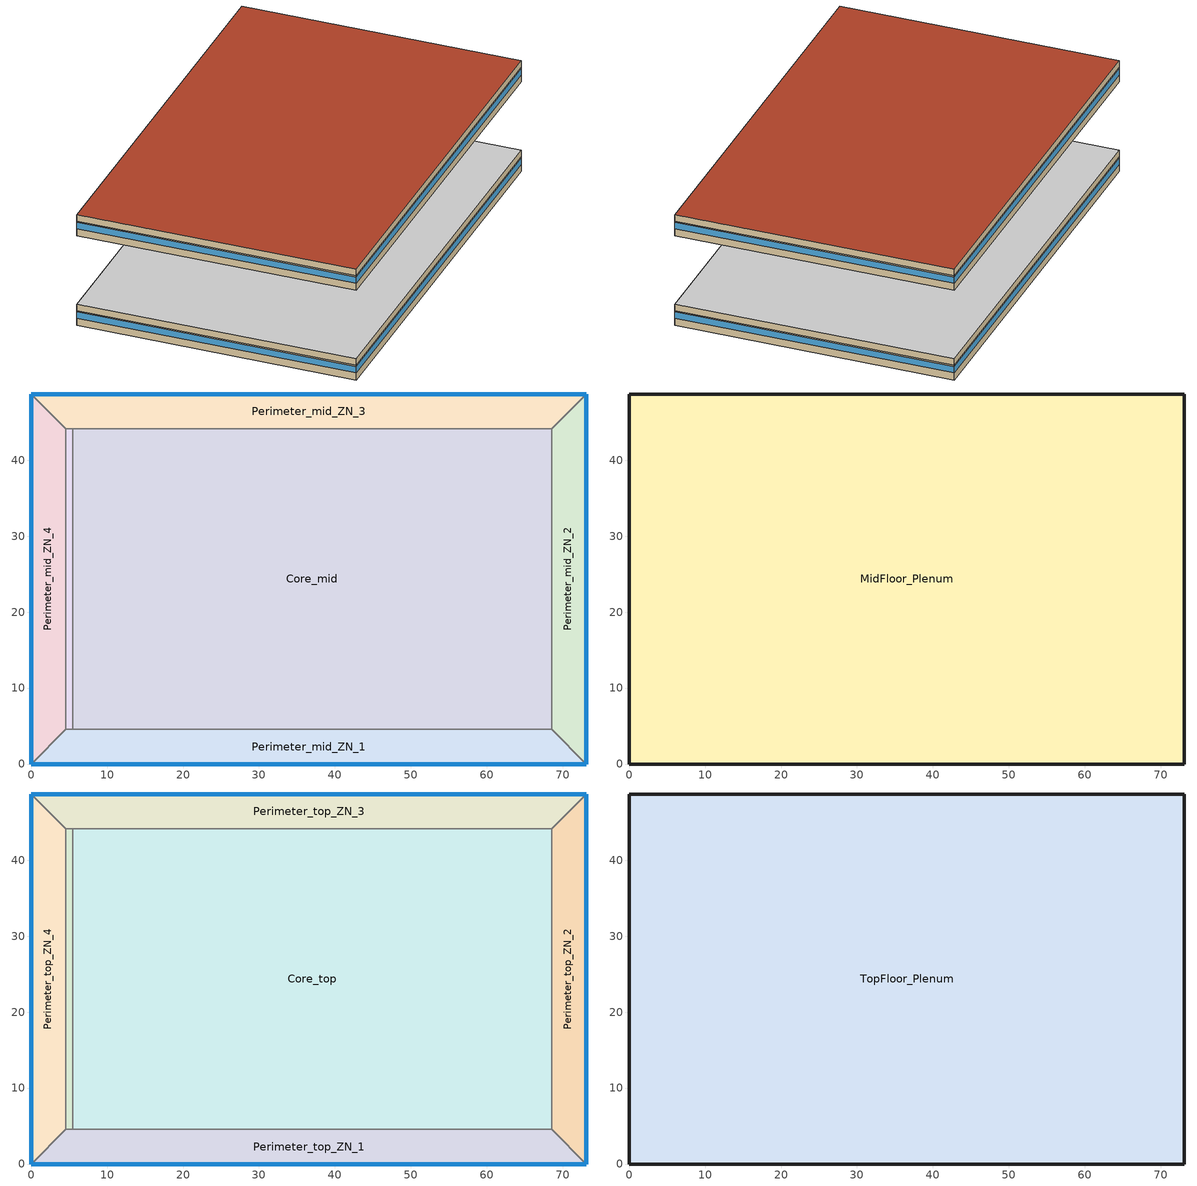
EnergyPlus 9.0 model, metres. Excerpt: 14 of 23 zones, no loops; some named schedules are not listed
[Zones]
Core_mid
 floor adiabatic (int_slab_floor): 68.53,44.16 68.53,4.57 5.49,4.57 5.49,44.16 z16.77
 wall to Perimeter_mid_ZN_1 (int_wall): 5.49,4.57 68.53,4.57 z16.77:19.51
 wall to DataCenter_mid_ZN_6 (int_wall): 5.49,44.16 5.49,4.57 z16.77:19.51
 wall to Perimeter_mid_ZN_3 (int_wall): 68.53,44.16 5.49,44.16 z16.77:19.51
 wall to Perimeter_mid_ZN_2 (int_wall): 68.53,4.57 68.53,44.16 z16.77:19.51
 ceiling to MidFloor_Plenum (DropCeiling): 5.49,44.16 5.49,4.57 68.53,4.57 68.53,44.16 z19.51
Perimeter_mid_ZN_3
 floor adiabatic (int_slab_floor): 73.11,48.74 68.53,44.16 4.57,44.16 0,48.74 z16.77
 wall outside (nonres_ext_wall): 73.11,48.74 0,48.74 z16.77:19.51
 wall to Perimeter_mid_ZN_4 (int_wall): 0,48.74 4.57,44.16 z16.77:19.51
 wall to Perimeter_mid_ZN_2 (int_wall): 68.53,44.16 73.11,48.74 z16.77:19.51
 wall to DataCenter_mid_ZN_6 (int_wall): 4.57,44.16 5.49,44.16 z16.77:19.51
 window (Window_U_0.5_SHGC_0.25): 73.11,48.74 0,48.74 z18.08:19.27
 ceiling to MidFloor_Plenum (DropCeiling): 0,48.74 4.57,44.16 68.53,44.16 73.11,48.74 z19.51
Perimeter_mid_ZN_2
 floor adiabatic (int_slab_floor): 73.11,48.74 73.11,0 68.53,4.57 68.53,44.16 z16.77
 wall outside (nonres_ext_wall): 73.11,0 73.11,48.74 z16.77:19.51
 wall to Perimeter_mid_ZN_1 (int_wall): 68.53,4.57 73.11,0 z16.77:19.51
 window (Window_U_0.5_SHGC_0.25): 73.11,0 73.11,48.74 z18.08:19.27
 ceiling to MidFloor_Plenum (DropCeiling): 68.53,44.16 68.53,4.57 73.11,0 73.11,48.74 z19.51
Perimeter_mid_ZN_1
 floor adiabatic (int_slab_floor): 68.53,4.57 73.11,0 0,0 4.57,4.57 z16.77
 wall outside (nonres_ext_wall): 0,0 73.11,0 z16.77:19.51
 wall to DataCenter_mid_ZN_6 (int_wall): 5.49,4.57 4.57,4.57 z16.77:19.51
 wall to Perimeter_mid_ZN_4 (int_wall): 4.57,4.57 0,0 z16.77:19.51
 window (Window_U_0.5_SHGC_0.25): 0,0 73.11,0 z18.08:19.27
 ceiling to MidFloor_Plenum (DropCeiling): 4.57,4.57 0,0 73.11,0 68.53,4.57 z19.51
Perimeter_mid_ZN_4
 floor adiabatic (int_slab_floor): 4.57,44.16 4.57,4.57 0,0 0,48.74 z16.77
 wall outside (nonres_ext_wall): 0,48.74 0,0 z16.77:19.51
 wall to DataCenter_mid_ZN_6 (int_wall): 4.57,4.57 4.57,44.16 z16.77:19.51
 window (Window_U_0.5_SHGC_0.25): 0,48.74 0,0 z18.08:19.27
 ceiling to MidFloor_Plenum (DropCeiling): 0,48.74 0,0 4.57,4.57 4.57,44.16 z19.51
DataCenter_mid_ZN_6
 floor adiabatic (int_slab_floor): 5.49,44.16 5.49,4.57 4.57,4.57 4.57,44.16 z16.77
 ceiling to MidFloor_Plenum (DropCeiling): 4.57,44.16 4.57,4.57 5.49,4.57 5.49,44.16 z19.51
MidFloor_Plenum
 wall outside (nonres_ext_wall): 73.11,48.74 0,48.74 0,0 73.11,0 73.11,48.74 z19.51:20.73
 ceiling adiabatic (int_slab_ceiling): 0,48.74 0,0 73.11,0 73.11,48.74 z20.73
Core_top
 floor adiabatic (int_slab_floor): 68.53,44.16 68.53,4.57 5.49,4.57 5.49,44.16 z33.54
 wall to Perimeter_bot_ZN_1 (int_wall): 5.49,4.57 68.53,4.57 z33.54:36.28
 wall to Perimeter_top_ZN_4 (int_wall): 5.49,44.16 5.49,4.57 z33.54:36.28
 wall to Perimeter_top_ZN_3 (int_wall): 68.53,44.16 5.49,44.16 z33.54:36.28
 wall to Perimeter_top_ZN_2 (int_wall): 68.53,4.57 68.53,44.16 z33.54:36.28
 ceiling to TopFloor_Plenum (DropCeiling): 5.49,44.16 5.49,4.57 68.53,4.57 68.53,44.16 z36.28
Perimeter_top_ZN_3
 floor adiabatic (int_slab_floor): 73.11,48.74 68.53,44.16 4.57,44.16 0,48.74 z33.54
 wall outside (nonres_ext_wall): 73.11,48.74 0,48.74 z33.54:36.28
 wall to Perimeter_top_ZN_4 (int_wall): 0,48.74 4.57,44.16 z33.54:36.28
 wall to Perimeter_top_ZN_2 (int_wall): 68.53,44.16 73.11,48.74 z33.54:36.28
 wall to DataCenter_top_ZN_6 (int_wall): 4.57,44.16 5.49,44.16 z33.54:36.28
 window (Window_U_0.5_SHGC_0.25): 73.11,48.74 0,48.74 z34.85:36.04
 ceiling to TopFloor_Plenum (DropCeiling): 0,48.74 4.57,44.16 68.53,44.16 73.11,48.74 z36.28
Perimeter_top_ZN_2
 floor adiabatic (int_slab_floor): 73.11,48.74 73.11,0 68.53,4.57 68.53,44.16 z33.54
 wall outside (nonres_ext_wall): 73.11,0 73.11,48.74 z33.54:36.28
 wall to Perimeter_top_ZN_1 (int_wall): 68.53,4.57 73.11,0 z33.54:36.28
 window (Window_U_0.5_SHGC_0.25): 73.11,0 73.11,48.74 z34.85:36.04
 ceiling to TopFloor_Plenum (DropCeiling): 68.53,44.16 68.53,4.57 73.11,0 73.11,48.74 z36.28
Perimeter_top_ZN_1
 floor adiabatic (int_slab_floor): 68.53,4.57 73.11,0 0,0 4.57,4.57 z33.54
 wall outside (nonres_ext_wall): 0,0 73.11,0 z33.54:36.28
 wall to DataCenter_top_ZN_6 (int_wall): 5.49,4.57 4.57,4.57 z33.54:36.28
 wall to Perimeter_top_ZN_4 (int_wall): 4.57,4.57 0,0 z33.54:36.28
 window (Window_U_0.5_SHGC_0.25): 0,0 73.11,0 z34.85:36.04
 ceiling to TopFloor_Plenum (DropCeiling): 4.57,4.57 0,0 73.11,0 68.53,4.57 z36.28
Perimeter_top_ZN_4
 floor adiabatic (int_slab_floor): 4.57,44.16 4.57,4.57 0,0 0,48.74 z33.54
 wall outside (nonres_ext_wall): 0,48.74 0,0 z33.54:36.28
 wall to DataCenter_top_ZN_6 (int_wall): 4.57,4.57 4.57,44.16 z33.54:36.28
 window (Window_U_0.5_SHGC_0.25): 0,48.74 0,0 z34.85:36.04
 ceiling to TopFloor_Plenum (DropCeiling): 0,48.74 0,0 4.57,4.57 4.57,44.16 z36.28
DataCenter_top_ZN_6
 floor adiabatic (int_slab_floor): 5.49,44.16 5.49,4.57 4.57,4.57 4.57,44.16 z33.54
 ceiling to TopFloor_Plenum (DropCeiling): 4.57,44.16 4.57,4.57 5.49,4.57 5.49,44.16 z36.28
TopFloor_Plenum
 wall outside (nonres_ext_wall): 0,0 73.11,0 73.11,48.74 0,48.74 0,0 z36.28:37.5
 roof outside (nonres_roof): 0,48.74 0,0 73.11,0 73.11,48.74 z37.5
[Building]
OfficeLarge: North Axis {deg}=0; Terrain=City; Loads Convergence Tolerance Value=0.04; Temperature Convergence Tolerance Value {deltaC}=0.2; Solar Distribution=FullInteriorAndExterior; Maximum Number of Warmup Days=25; Minimum Number of Warmup Days=6
[Site:Location]
Site:Location=Honolulu Intl Arpt_HI_USA Design_Conditions; Latitude {N+ S-}=21.32; Longitude {W- E+}=-157.93; Time Zone Relative to GMT {GMT+/-}=-10; Elevation {m}=2
[SizingPeriod:DesignDay] Day of Month=21; Dry-Bulb Temperature Range Modifier Type=DefaultMultipliers; Humidity Condition Type=Wetbulb; Barometric Pressure {Pa}=101301; Rain {Yes/No}=No; Snow on ground {Yes/No}=No; Daylight Savings Time Indicator=No
Name | Month | Day Type | Maximum Dry-Bulb Temperature {C} | Daily Dry-Bulb Temperature Range {C} | Wetbulb at Maximum Dry-Bulb {C} | Wind Speed {m/s} design conditions vs. traditional 6.71 m/s (15 mph) | Wind Direction {Degrees; N=0, S=180} | Solar Model Indicator | Clearness {0.0 to 1.1} | Wind Speed {m/s} design conditions vs. traditional 3.35 m/s (7mph) | ASHRAE Clear Sky Optical Depth for Beam Irradiance (taub) | ASHRAE Clear Sky Optical Depth for Diffuse Irradiance (taud)
Honolulu Intl Arpt Ann Htg 99.6% Condns DB | 2 | WinterDesignDay | 16.2 | 0 | 16.2 | 1.9 | 320 | ASHRAEClearSky | 0
Honolulu Intl Arpt Ann Clg .4% Condns DB=>MWB | 8 | SummerDesignDay | 32.2 | 7.1 | 23.3 |  | 60 | ASHRAETau |  | 6.7 | 0.382 | 2.521
[Site:WaterMainsTemperature]
Calculation Method=Correlation; Annual average outdoor air temperature {C}=24.9167; Maximum difference in monthly average outdoor air temperatures {C}=4.6
[Site:GroundTemperature:FCfactorMethod]
January Ground Temperature {C}=26.2; February Ground Temperature {C}=24.8; March Ground Temperature {C}=23.7; April Ground Temperature {C}=22.5; May Ground Temperature {C}=22.8; June Ground Temperature {C}=23.2; July Ground Temperature {C}=23.8; August Ground Temperature {C}=25.2; September Ground Temperature {C}=25.9; October Ground Temperature {C}=26.9; November Ground Temperature {C}=27.1; December Ground Temperature {C}=26.9
[Material:NoMass]
CP02 CARPET PAD: VeryRough, 0.21648, 0.9, 0.7, 0.8
Nonres_Roof_Insulation: MediumSmooth, 3.4722, 0.9, 0.7, 0.7
Nonres_Exterior_Wall_Insulation: MediumSmooth, 0.849259, 0.9, 0.7, 0.7
[Construction]
InteriorFurnishings: Std Wood 6inch
DropCeiling: AC02 Acoustic Ceiling
int_wall: G01 13mm gypsum board, G01 13mm gypsum board
int_slab_floor: 100mm Normalweight concrete floor, CP02 CARPET PAD
int_slab_ceiling: CP02 CARPET PAD, 100mm Normalweight concrete floor
nonres_roof: F13 Built-up roofing, Nonres_Roof_Insulation, F08 Metal surface
nonres_ext_wall: 200mm Normalweight concrete wall, Nonres_Exterior_Wall_Insulation, G01 13mm gypsum board
Window_U_0.5_SHGC_0.25: Glazing Layer
[Material]
Name | Roughness | Thickness {m} | Conductivity {W/m-K} | Density {kg/m3} | Specific Heat {J/kg-K} | Thermal Absorptance | Solar Absorptance | Visible Absorptance | Absorptance:Thermal | Absorptance:Solar | Absorptance:Visible
Std Wood 6inch | MediumSmooth | 0.15 | 0.12 | 540 | 1210 | 0.9 | 0.7 | 0.7
AC02 Acoustic Ceiling | MediumSmooth | 0.0127 | 0.057 | 288 | 1339 | 0.9 | 0.7 | 0.2
F08 Metal surface | Smooth | 0.0008 | 45.28 | 7824 | 500
F13 Built-up roofing | Rough | 0.0095 | 0.16 | 1120 | 1460 |  |  |  | 0.75 | 0.45
G01 13mm gypsum board | Smooth | 0.0127 | 0.16 | 800 | 1090 |  |  |  | 0.9 | 0.7 | 0.5
200mm Normalweight concrete wall | MediumRough | 0.2032 | 2.31 | 2322 | 832
100mm Normalweight concrete floor | MediumRough | 0.1016 | 2.31 | 2322 | 832
[WindowMaterial:SimpleGlazingSystem]
Glazing Layer: U-Factor {W/m2-K}=2.83913; Solar Heat Gain Coefficient=0.25; Visible Transmittance=0.25
[Zone]
Name | Type | Multiplier | Ceiling Height {m} | Volume {m3} | Floor Area {m2} | Part of Total Floor Area
Core_mid; Perimeter_mid_ZN_3; Perimeter_mid_ZN_2; Perimeter_mid_ZN_1; Perimeter_mid_ZN_4 | 1 | 10 | autocalculate | autocalculate | autocalculate | YES
Core_top; Perimeter_top_ZN_3; Perimeter_top_ZN_2; Perimeter_top_ZN_1; Perimeter_top_ZN_4 | 1 | 1 | autocalculate | autocalculate | autocalculate | YES
MidFloor_Plenum |  | 10 | autocalculate | autocalculate | autocalculate | No
TopFloor_Plenum |  | 1 | autocalculate | autocalculate | autocalculate | No
DataCenter_mid_ZN_6 |  | 10
DataCenter_top_ZN_6 |  | 1
[InternalMass] Construction=InteriorFurnishings
Name | Zone | Surface Area {m2}
Core_mid_InternalMass_1 | Core_mid | 5064.65
Core_top_InternalMass_1 | Core_top | 5064.65
Perimeter_mid_ZN_3_InternalMass_1 | Perimeter_mid_ZN_3 | 626.8258
Perimeter_mid_ZN_2_InternalMass_1 | Perimeter_mid_ZN_2 | 403.9504
Perimeter_mid_ZN_1_InternalMass_1 | Perimeter_mid_ZN_1 | 626.8354
Perimeter_mid_ZN_4_InternalMass_1 | Perimeter_mid_ZN_4 | 403.9478
Perimeter_top_ZN_3_InternalMass_1 | Perimeter_top_ZN_3 | 626.8258
Perimeter_top_ZN_2_InternalMass_1 | Perimeter_top_ZN_2 | 403.9504
Perimeter_top_ZN_1_InternalMass_1 | Perimeter_top_ZN_1 | 626.8354
Perimeter_top_ZN_4_InternalMass_1 | Perimeter_top_ZN_4 | 403.9478
[People] Number of People Calculation Method=Area/Person; Zone Floor Area per Person {m2/person}=18.5788; Fraction Radiant=0.3; Sensible Heat Fraction=AUTOCALCULATE; Activity Level Schedule=ACTIVITY_SCH; Enable ASHRAE 55 Comfort Warnings=No; Mean Radiant Temperature Calculation Type=ZoneAveraged; Work Efficiency Schedule=WORK_EFF_SCH; Clothing Insulation Calculation Method=ClothingInsulationSchedule; Clothing Insulation Schedule=CLOTHING_SCH; Air Velocity Schedule=AIR_VELO_SCH; Thermal Comfort Model 1 Type=FANGER
Name | Zone or ZoneList | Number of People Schedule
Core_mid | Core_mid | BLDG_OCC_SCH_wo_SB
Core_top | Core_top | BLDG_OCC_SCH_wo_SB
Perimeter_mid_ZN_3 | Perimeter_mid_ZN_3 | BLDG_OCC_SCH_wo_SB
Perimeter_mid_ZN_2 | Perimeter_mid_ZN_2 | BLDG_OCC_SCH_w_SB
Perimeter_mid_ZN_1 | Perimeter_mid_ZN_1 | BLDG_OCC_SCH_wo_SB
Perimeter_mid_ZN_4 | Perimeter_mid_ZN_4 | BLDG_OCC_SCH_wo_SB
Perimeter_top_ZN_3 | Perimeter_top_ZN_3 | BLDG_OCC_SCH_wo_SB
Perimeter_top_ZN_2 | Perimeter_top_ZN_2 | BLDG_OCC_SCH_wo_SB
Perimeter_top_ZN_1 | Perimeter_top_ZN_1 | BLDG_OCC_SCH_wo_SB
Perimeter_top_ZN_4 | Perimeter_top_ZN_4 | BLDG_OCC_SCH_wo_SB
[Lights] Schedule=BLDG_LIGHT_SCH; Design Level Calculation Method=Watts/Area; Watts per Zone Floor Area {W/m2}=7.94377; Return Air Fraction=0; Fraction Radiant=0.7; Fraction Visible=0.2; Fraction Replaceable=1; Return Air Fraction Calculated from Plenum Temperature=No
Name | Zone or ZoneList
Core_mid_Lights | Core_mid
Core_top_Lights | Core_top
Perimeter_mid_ZN_3_Lights | Perimeter_mid_ZN_3
Perimeter_mid_ZN_2_Lights | Perimeter_mid_ZN_2
Perimeter_mid_ZN_1_Lights | Perimeter_mid_ZN_1
Perimeter_mid_ZN_4_Lights | Perimeter_mid_ZN_4
Perimeter_top_ZN_3_Lights | Perimeter_top_ZN_3
Perimeter_top_ZN_2_Lights | Perimeter_top_ZN_2
Perimeter_top_ZN_1_Lights | Perimeter_top_ZN_1
Perimeter_top_ZN_4_Lights | Perimeter_top_ZN_4
DataCenter_mid_Lights | DataCenter_mid_ZN_6
DataCenter_top_Lights | DataCenter_top_ZN_6
[ElectricEquipment] Fraction Latent=0; Fraction Lost=0
Name | Zone or ZoneList | Schedule | Design Level Calculation Method | Design Level {W} | Fraction Radiant | Watts per Zone Floor Area {W/m2}
Core_mid_MiscPlug_Equip | Core_mid | BLDG_EQUIP_SCH | EquipmentLevel | 20142.8 | 0.5
Core_top_MiscPlug_Equip | Core_top | BLDG_EQUIP_SCH | EquipmentLevel | 20142.8 | 0.5
Perimeter_mid_ZN_3_MiscPlug_Equip | Perimeter_mid_ZN_3 | BLDG_EQUIP_SCH | EquipmentLevel | 2529.24 | 0.5
Perimeter_mid_ZN_2_MiscPlug_Equip | Perimeter_mid_ZN_2 | BLDG_EQUIP_SCH | EquipmentLevel | 1629.94 | 0.5
Perimeter_mid_ZN_1_MiscPlug_Equip | Perimeter_mid_ZN_1 | BLDG_EQUIP_SCH | EquipmentLevel | 2529.28 | 0.5
Perimeter_mid_ZN_4_MiscPlug_Equip | Perimeter_mid_ZN_4 | BLDG_EQUIP_SCH | EquipmentLevel | 1629.93 | 0.5
Perimeter_top_ZN_3_MiscPlug_Equip | Perimeter_top_ZN_3 | BLDG_EQUIP_SCH | EquipmentLevel | 2529.24 | 0.5
Perimeter_top_ZN_2_MiscPlug_Equip | Perimeter_top_ZN_2 | BLDG_EQUIP_SCH | EquipmentLevel | 1629.94 | 0.5
Perimeter_top_ZN_1_MiscPlug_Equip | Perimeter_top_ZN_1 | BLDG_EQUIP_SCH | EquipmentLevel | 2529.28 | 0.5
Perimeter_top_ZN_4_MiscPlug_Equip | Perimeter_top_ZN_4 | BLDG_EQUIP_SCH | EquipmentLevel | 1629.93 | 0.5
DataCenter_mid_MiscPlug_Equip | DataCenter_mid_ZN_6 | DataCenter_EQUIP_SCH | Watts/Area | 0 | 0.1 | 215.299
DataCenter_top_MiscPlug_Equip | DataCenter_top_ZN_6 | DataCenter_EQUIP_SCH | Watts/Area | 0 | 0.1 | 215.299
[Exterior:FuelEquipment] Fuel Use Type=Electricity
Name | Schedule | Design Level {W}
Elevators | BLDG_ELEVATORS | 244444
Elevators_Lights_Fan | ELEV_LIGHT_FAN_SCH_ADD_DF | 752
[Exterior:Lights] Control Option=AstronomicalClock
Name | Schedule | Design Level {W}
Exterior_Lights_a | Exterior_lighting_schedule_a | 9734.4
Exterior_Lights_b | Exterior_lighting_schedule_b | 43301.5
[Daylighting:Controls] Daylighting Method=SplitFlux; Lighting Control Type=Continuous; Minimum Input Power Fraction for Continuous or ContinuousOff Dimming Control=0.3; Minimum Light Output Fraction for Continuous or ContinuousOff Dimming Control=0.15; Number of Stepped Control Steps=3; Probability Lighting will be Reset When Needed in Manual Stepped Control=1; Glare Calculation Azimuth Angle of View Direction Clockwise from Zone y-Axis {deg}=180; Maximum Allowable Discomfort Glare Index=22; Fraction of Zone Controlled by Reference Point 1=0.3857; Illuminance Setpoint at Reference Point 1 {lux}=377; Fraction of Zone Controlled by Reference Point 2=0; Illuminance Setpoint at Reference Point 2 {lux}=377
Name | Zone | Glare Calculation Daylighting Reference Point | Daylighting Reference Point 1 | Daylighting Reference Point 2
Perimeter_mid_ZN_1_DaylCtrl | Perimeter_mid_ZN_1 | Perimeter_mid_ZN_1_DaylRefPt1 | Perimeter_mid_ZN_1_DaylRefPt1 | Perimeter_mid_ZN_1_DaylRefPt2
Perimeter_mid_ZN_2_DaylCtrl | Perimeter_mid_ZN_2 | Perimeter_mid_ZN_2_DaylRefPt1 | Perimeter_mid_ZN_2_DaylRefPt1 | Perimeter_mid_ZN_2_DaylRefPt2
Perimeter_mid_ZN_3_DaylCtrl | Perimeter_mid_ZN_3 | Perimeter_mid_ZN_3_DaylRefPt1 | Perimeter_mid_ZN_3_DaylRefPt1 | Perimeter_mid_ZN_3_DaylRefPt2
Perimeter_mid_ZN_4_DaylCtrl | Perimeter_mid_ZN_4 | Perimeter_mid_ZN_4_DaylRefPt1 | Perimeter_mid_ZN_4_DaylRefPt1 | Perimeter_mid_ZN_4_DaylRefPt2
Perimeter_top_ZN_1_DaylCtrl | Perimeter_top_ZN_1 | Perimeter_top_ZN_1_DaylRefPt1 | Perimeter_top_ZN_1_DaylRefPt1 | Perimeter_top_ZN_1_DaylRefPt2
Perimeter_top_ZN_2_DaylCtrl | Perimeter_top_ZN_2 | Perimeter_top_ZN_2_DaylRefPt1 | Perimeter_top_ZN_2_DaylRefPt1 | Perimeter_top_ZN_2_DaylRefPt2
Perimeter_top_ZN_3_DaylCtrl | Perimeter_top_ZN_3 | Perimeter_top_ZN_3_DaylRefPt1 | Perimeter_top_ZN_3_DaylRefPt1 | Perimeter_top_ZN_3_DaylRefPt2
Perimeter_top_ZN_4_DaylCtrl | Perimeter_top_ZN_4 | Perimeter_top_ZN_4_DaylRefPt1 | Perimeter_top_ZN_4_DaylRefPt1 | Perimeter_top_ZN_4_DaylRefPt2
[ZoneInfiltration:DesignFlowRate] Schedule=INFIL_SCH_PNNL; Design Flow Rate Calculation Method=Flow/ExteriorArea; Constant Term Coefficient=0; Temperature Term Coefficient=0; Velocity Term Coefficient=0.224; Velocity Squared Term Coefficient=0
Name | Zone or ZoneList | Flow per Exterior Surface Area {m3/s-m2}
Perimeter_mid_ZN_3_Infiltration | Perimeter_mid_ZN_3 | 0.00056896
Perimeter_mid_ZN_2_Infiltration | Perimeter_mid_ZN_2 | 0.00056896
Perimeter_mid_ZN_1_Infiltration | Perimeter_mid_ZN_1 | 0.00056896
Perimeter_mid_ZN_4_Infiltration | Perimeter_mid_ZN_4 | 0.00056896
Perimeter_top_ZN_3_Infiltration | Perimeter_top_ZN_3 | 0.00056896
Perimeter_top_ZN_2_Infiltration | Perimeter_top_ZN_2 | 0.00056896
Perimeter_top_ZN_1_Infiltration | Perimeter_top_ZN_1 | 0.00056896
Perimeter_top_ZN_4_Infiltration | Perimeter_top_ZN_4 | 0.00056896
MidFloor_Plenum_Infiltration | MidFloor_Plenum | 0.00056896
TopFloor_Plenum_Infiltration | TopFloor_Plenum | 4.37644e-05
[AirLoopHVAC:ReturnPlenum]
Name | Zone
MidFloor_Return_Plenum | MidFloor_Plenum
TopFloor_Return_Plenum | TopFloor_Plenum
[Schedule:Compact]
BLDG_OCC_SCH_wo_SB: Through: 12/31, For: Weekdays, Until: 01:00, 0, Until: 02:00, 0, Until: 03:00, 0, Until: 04:00, 0, Until: 05:00, 0, Until: 06:00, 0, Until: 07:00, 0.1, Until: 08:00, 0.2, Until: 09:00, 0.95, Until: 10:00, 0.95, Until: 11:00, 0.993313, Until: 12:00, 0.95, Until: 13:00, 0.522797, Until: 14:00, 0.95, Until: 15:00, 0.993313, Until: 16:00, 0.95, Until: 17:00, 0.95, Until: 18:00, 0.3, Until: 19:00, 0.1, Until: 20:00, 0.1, Until: 21:00, 0.1, Until: 22:00, 0.1, Until: 23:00, 0.05, Until: 24:00, 0.05, For: Saturday, Until: 01:00, 0, Until: 02:00, 0, Until: 03:00, 0, Until: 04:00, 0, Until: 05:00, 0, Until: 06:00, 0, Until: 07:00, 0.1, Until: 08:00, 0.1, Until: 09:00, 0.3, Until: 10:00, 0.3, Until: 11:00, 0.313678, Until: 12:00, 0.3, Until: 13:00, 0.104559, Until: 14:00, 0.1, Until: 15:00, 0.104559, Until: 16:00, 0.1, Until: 17:00, 0.1, Until: 18:00, 0.05, Until: 19:00, 0.05, Until: 20:00, 0, Until: 21:00, 0, Until: 22:00, 0, Until: 23:00, 0, Until: 24:00, 0, For: SummerDesignDay, Until: 06:00, 1e-09, Until: 22:00, 1, Until: 24:00, 0.05, For: WinterDesignDay, Until: 24:00, 0, For:Sunday Holidays AllOtherDays, Until: 06:00, 0, Until: 18:00, 0.05, Until: 24:00, 0
ACTIVITY_SCH: Through: 12/31, For: AllDays, Until: 24:00, 120
WORK_EFF_SCH: Through: 12/31, For: AllDays, Until: 24:00, 0
AIR_VELO_SCH: Through: 12/31, For: AllDays, Until: 24:00, 0.2
CLOTHING_SCH: Through: 04/30, For: AllDays, Until: 24:00, 1, Through: 09/30, For: AllDays, Until: 24:00, 0.5, Through: 12/31, For: AllDays, Until: 24:00, 1
